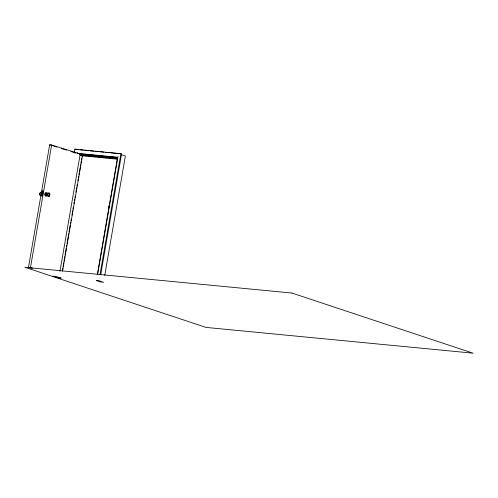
<?xml version="1.0" encoding="UTF-8"?>
<svg xmlns="http://www.w3.org/2000/svg" width="498" height="498" viewBox="0 0 498 498"><rect width="100%" height="100%" fill="white"/><g stroke="black" fill="none" stroke-linecap="round" stroke-linejoin="round"><path stroke-width="0.75" d="M31.43 268.229L28.498 267.308L49.657 144.806L51.643 144.98L80.228 153.988L59.997 271.167M41.508 194.033C40.718 191.985 43.812 192.552 42.38 194.195L41.508 194.033L42.38 194.195M41.888 194.152L42.118 192.794L41.745 192.676M32.681 268.173L30.484 267.482L51.643 144.98M74.158 152.979L74.818 149.151L121.593 153.832L100.708 274.759M62.53 269.623L62.792 268.092M63.059 266.561L63.719 262.726M63.987 261.195L64.248 259.663M64.516 258.126L64.777 256.595M65.045 255.063L66.234 248.166M66.502 246.635L66.763 245.103M67.031 243.572L68.22 236.675M68.481 235.137L68.749 233.606M69.017 232.074L70.206 225.177M70.467 223.646L70.735 222.114M70.996 220.577L71.264 219.045M71.924 215.217L72.191 213.686M72.453 212.148L72.72 210.617M72.982 209.085L73.25 207.554M73.909 203.719L74.177 202.188M74.439 200.657L74.706 199.125M74.968 197.588L75.235 196.056M75.895 192.228L76.163 190.697M76.424 189.159L76.692 187.628M76.953 186.096L77.221 184.565M77.881 180.73L78.149 179.199M78.41 177.668L78.678 176.136M78.939 174.599L79.207 173.067M79.468 171.536L80.134 167.702M80.396 166.17L80.664 164.639M80.925 163.107L81.193 161.576M81.454 160.039L81.722 158.507M81.983 156.976L82.251 155.444M62.536 271.198L82.469 155.799L80.06 155.003L117.441 158.607M109.417 207.255L108.875 207.093L109.305 205.587M108.925 207.093L109.193 205.55L109.684 205.711M97.359 274.435L117.553 157.536L78.945 153.807M97.614 274.454L117.727 158.015M100.011 274.523L120.896 153.602M104.742 275.425L125.372 155.992L121.512 154.71M45.748 194.033L45.866 194.749M118.07 156.633L117.858 157.25L77.968 153.396L77.271 152.699M78.902 153.87L80.228 153.988M42.118 192.794L42.616 192.838M28.498 267.308L30.484 267.482M78.591 149.68L74.818 149.151M80.128 149.83L83.197 150.128M84.735 150.278L88.576 150.645M90.107 150.794L93.948 151.162M95.485 151.311L98.554 151.61M100.092 151.759L103.933 152.127M105.47 152.276L109.311 152.649M110.842 152.793L119.29 153.608M79.574 154.199L117.404 157.847M83.795 155.594L86.117 155.818M89.217 156.117L91.532 156.341M94.632 156.64L96.176 156.789M99.27 157.088L101.592 157.312M104.686 157.611L107.008 157.835M110.102 158.134L111.652 158.283M114.745 158.582L117.067 158.806M82.469 155.799L117.553 159.186M49.657 144.806L56.984 147.115M61.385 148.504L66.514 150.116M70.909 151.504L76.038 153.123M40.655 195.459A1.525 0.94 -85 0 1 39.728 194.052A1.525 0.94 -85 0 1 40.68 192.421M40.967 195.708A1.749 1.077 -85 0 1 39.946 193.641A1.749 1.077 -85 0 1 41.539 192.396M47.559 195.851A1.637 1.008 -85 0 1 46.053 194.618A1.637 1.008 -85 0 1 47.584 193.031M46.302 195.739A1.637 1.008 -85 0 1 44.92 195.309A1.637 1.008 -85 0 1 45.312 193.037A1.637 1.008 -85 0 1 46.694 193.473M46.432 195.608A1.457 0.896 -85 0 1 45.206 195.222A1.457 0.896 -85 0 1 45.555 193.205A1.457 0.896 -85 0 1 46.781 193.591M42.199 190.915L41.322 195.994L42.311 196.081L43.189 191.002L42.199 190.915M45.941 194.052L46.053 194.762L45.941 194.052M96.506 280.523L99.482 281.762L103.547 282.316L98.953 280.648L96.506 280.523M61.073 278.121L58.677 277.984L52.875 276.203L56.921 276.757L61.117 278.077M291.959 293.054L24.9 267.277L206.041 327.416L473.1 353.194L291.959 293.054M49.42 195.926A1.525 0.94 -85 0 0 49.445 193.299A1.525 0.94 -85 0 0 48.013 194.78A1.525 0.94 -85 0 0 49.42 195.926M49.171 196.081A1.749 1.077 -85 0 0 49.196 193.068A1.749 1.077 -85 0 0 47.559 194.768A1.749 1.077 -85 0 0 49.171 196.081"/></g></svg>
